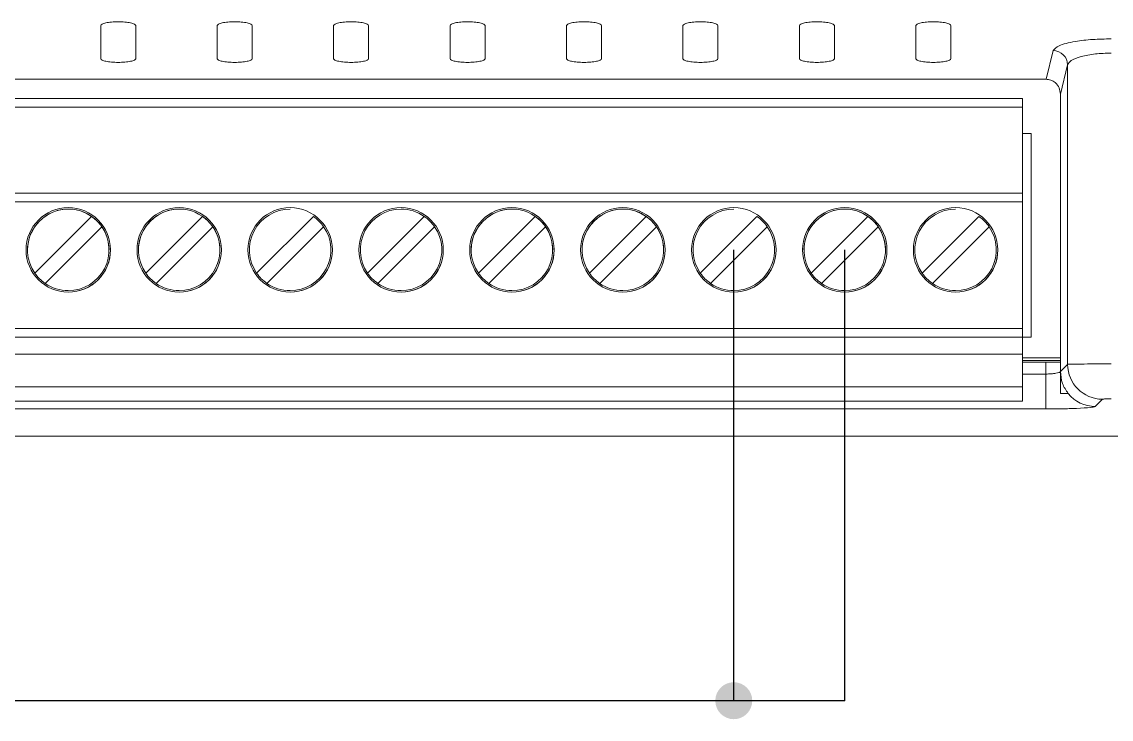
# Model space of a CAD drawing. Header units: millimetres. Extents: x 32696 to 36207, y 16706 to 17911.
# Drawn here: x 34971.2 to 35059.7, y 17377.9 to 17434.5 of the extents above; entities that cross this region are included whole.
import ezdxf

# ---------------------------------------------------------------- set-up
doc = ezdxf.new("R2010")
doc.units = ezdxf.units.MM
doc.header["$LTSCALE"] = 0.1
doc.layers.get('0').update_dxf_attribs({"lineweight": 20})
doc.layers.add('ALIMENTAÇÃO', color=1, linetype='Continuous', lineweight=25)

# ---------------------------------------------------------------- blocks, each defined once
blk = doc.blocks.new('CLP-XP352')
at = {"lineweight": 9}
for p, q in [((35117.999, 17345.478), (35117.999, 17346.621)), ((35119.199, 17346.621), (35119.199, 17345.478)), ((35121.999, 17345.478), (35121.999, 17346.621)), ((35123.199, 17346.621), (35123.199, 17345.478)), ((35125.999, 17345.478), (35125.999, 17346.621)), ((35127.199, 17346.621), (35127.199, 17345.478)), ((35129.999, 17345.478), (35129.999, 17346.621)), ((35131.199, 17346.621), (35131.199, 17345.478)), ((35133.999, 17345.478), (35133.999, 17346.621)), ((35135.199, 17346.621), (35135.199, 17345.478)), ((35137.999, 17345.478), (35137.999, 17346.621)), ((35139.199, 17346.621), (35139.199, 17345.478)), ((35141.999, 17345.478), (35141.999, 17346.621)), ((35143.199, 17346.621), (35143.199, 17345.478)), ((35145.999, 17345.478), (35145.999, 17346.621)), ((35147.199, 17346.621), (35147.199, 17345.478)), ((35150.469, 17344.771), (35150.712, 17345.757)), ((35151.211, 17345.268), (35150.964, 17344.265)), ((35151.211, 17334.984), (35151.211, 17345.268)), ((35094.729, 17344.771), (35150.469, 17344.771)), ((35150.964, 17344.265), (35150.964, 17335.056)), ((35095.534, 17344.114), (35149.664, 17344.114)), ((35095.534, 17344.114), (35149.664, 17344.114)), ((35149.664, 17343.814), (35149.664, 17344.114)), ((35149.664, 17343.814), (35095.534, 17343.814)), ((35149.664, 17340.864), (35149.664, 17343.814)), ((35149.964, 17342.914), (35149.664, 17342.914)), ((35149.964, 17342.914), (35149.664, 17342.914)), ((35149.964, 17342.914), (35149.964, 17335.914)), ((35149.964, 17342.914), (35149.964, 17342.914)), ((35095.534, 17340.864), (35149.664, 17340.864)), ((35149.664, 17340.564), (35095.534, 17340.564)), ((35149.664, 17340.564), (35149.664, 17340.864)), ((35149.664, 17336.214), (35149.664, 17340.564)), ((35116.884, 17340.314), (35116.884, 17340.314)), ((35120.694, 17340.314), (35120.694, 17340.314)), ((35124.504, 17340.314), (35124.504, 17340.314)), ((35128.314, 17340.314), (35128.314, 17340.314)), ((35132.124, 17340.314), (35132.124, 17340.314)), ((35135.934, 17340.314), (35135.934, 17340.314)), ((35139.744, 17340.314), (35139.744, 17340.314)), ((35143.554, 17340.314), (35143.554, 17340.314)), ((35147.364, 17340.314), (35147.364, 17340.314)), ((35115.733, 17338.117), (35117.681, 17340.065)), ((35117.681, 17340.065), (35117.681, 17340.065)), ((35119.543, 17338.117), (35121.491, 17340.065)), ((35121.491, 17340.065), (35121.491, 17340.065)), ((35123.353, 17338.117), (35125.301, 17340.065)), ((35125.301, 17340.065), (35125.301, 17340.065)), ((35127.163, 17338.117), (35129.111, 17340.065)), ((35129.111, 17340.065), (35129.111, 17340.065)), ((35130.973, 17338.117), (35132.921, 17340.065)), ((35132.921, 17340.065), (35132.921, 17340.065)), ((35134.783, 17338.117), (35136.731, 17340.065)), ((35136.731, 17340.065), (35136.731, 17340.065)), ((35138.593, 17338.117), (35140.541, 17340.065)), ((35140.541, 17340.065), (35140.541, 17340.065)), ((35142.403, 17338.117), (35144.351, 17340.065)), ((35144.351, 17340.065), (35144.351, 17340.065)), ((35146.213, 17338.117), (35148.161, 17340.065)), ((35148.161, 17340.065), (35148.161, 17340.065)), ((35116.087, 17337.763), (35118.035, 17339.711)), ((35118.035, 17339.711), (35116.087, 17337.763)), ((35118.035, 17339.711), (35118.035, 17339.711)), ((35121.845, 17339.711), (35119.897, 17337.763)), ((35119.897, 17337.763), (35121.845, 17339.711)), ((35121.845, 17339.711), (35121.845, 17339.711)), ((35125.655, 17339.711), (35123.707, 17337.763)), ((35123.707, 17337.763), (35125.655, 17339.711)), ((35125.655, 17339.711), (35125.655, 17339.711)), ((35129.465, 17339.711), (35127.517, 17337.763)), ((35127.517, 17337.763), (35129.465, 17339.711)), ((35129.465, 17339.711), (35129.465, 17339.711)), ((35133.275, 17339.711), (35131.327, 17337.763)), ((35131.327, 17337.763), (35133.275, 17339.711)), ((35133.275, 17339.711), (35133.275, 17339.711)), ((35137.085, 17339.711), (35135.137, 17337.763)), ((35135.137, 17337.763), (35137.085, 17339.711)), ((35137.085, 17339.711), (35137.085, 17339.711)), ((35140.895, 17339.711), (35138.947, 17337.763)), ((35138.947, 17337.763), (35140.895, 17339.711)), ((35140.895, 17339.711), (35140.895, 17339.711)), ((35144.705, 17339.711), (35142.757, 17337.763)), ((35142.757, 17337.763), (35144.705, 17339.711)), ((35144.705, 17339.711), (35144.705, 17339.711)), ((35146.567, 17337.763), (35148.515, 17339.711)), ((35148.515, 17339.711), (35146.567, 17337.763)), ((35148.515, 17339.711), (35148.515, 17339.711)), ((35115.484, 17338.914), (35115.484, 17338.914)), ((35118.284, 17338.914), (35118.284, 17338.914)), ((35119.294, 17338.914), (35119.294, 17338.914)), ((35122.094, 17338.914), (35122.094, 17338.914)), ((35123.104, 17338.914), (35123.104, 17338.914)), ((35125.904, 17338.914), (35125.904, 17338.914)), ((35126.914, 17338.914), (35126.914, 17338.914)), ((35129.714, 17338.914), (35129.714, 17338.914)), ((35130.724, 17338.914), (35130.724, 17338.914)), ((35133.524, 17338.914), (35133.524, 17338.914)), ((35134.534, 17338.914), (35134.534, 17338.914)), ((35137.334, 17338.914), (35137.334, 17338.914)), ((35138.344, 17338.914), (35138.344, 17338.914)), ((35141.144, 17338.914), (35141.144, 17338.914)), ((35142.154, 17338.914), (35142.154, 17338.914)), ((35144.954, 17338.914), (35144.954, 17338.914)), ((35145.964, 17338.914), (35145.964, 17338.914)), ((35148.764, 17338.914), (35148.764, 17338.914)), ((35116.087, 17337.763), (35116.087, 17337.763)), ((35119.897, 17337.763), (35119.897, 17337.763)), ((35123.707, 17337.763), (35123.707, 17337.763)), ((35127.517, 17337.763), (35127.517, 17337.763)), ((35131.327, 17337.763), (35131.327, 17337.763)), ((35135.137, 17337.763), (35135.137, 17337.763)), ((35138.947, 17337.763), (35138.947, 17337.763)), ((35142.757, 17337.763), (35142.757, 17337.763)), ((35146.567, 17337.763), (35146.567, 17337.763)), ((35116.884, 17337.464), (35116.884, 17337.464)), ((35120.694, 17337.464), (35120.694, 17337.464)), ((35124.504, 17337.464), (35124.504, 17337.464)), ((35128.314, 17337.464), (35128.314, 17337.464)), ((35132.124, 17337.464), (35132.124, 17337.464)), ((35135.934, 17337.464), (35135.934, 17337.464)), ((35139.744, 17337.464), (35139.744, 17337.464)), ((35143.554, 17337.464), (35143.554, 17337.464)), ((35147.364, 17337.464), (35147.364, 17337.464)), ((35095.534, 17336.214), (35149.664, 17336.214)), ((35149.664, 17335.914), (35149.664, 17336.214)), ((35095.534, 17335.914), (35149.664, 17335.914)), ((35149.664, 17335.334), (35149.664, 17335.914)), ((35149.964, 17335.914), (35149.664, 17335.914)), ((35095.534, 17335.334), (35149.664, 17335.334)), ((35149.664, 17334.214), (35149.664, 17335.334)), ((35150.964, 17335.204), (35149.664, 17335.204)), ((35149.664, 17335.114), (35150.964, 17335.114)), ((35149.664, 17335.056), (35150.463, 17335.056)), ((35150.463, 17334.651), (35150.463, 17335.056)), ((35150.463, 17335.056), (35150.962, 17335.056)), ((35150.962, 17335.056), (35150.962, 17334.736)), ((35150.962, 17335.056), (35150.964, 17335.056)), ((35150.964, 17334.737), (35151.211, 17334.984)), ((35149.664, 17334.651), (35150.463, 17334.651)), ((35150.463, 17333.453), (35150.463, 17334.651)), ((35150.962, 17334.736), (35150.964, 17334.737)), ((35150.964, 17333.981), (35150.964, 17334.737)), ((35095.534, 17334.214), (35149.664, 17334.214)), ((35149.664, 17333.714), (35149.664, 17334.214)), ((35151.232, 17333.981), (35150.964, 17333.981)), ((35152.161, 17333.537), (35152.41, 17333.786)), ((35150.463, 17333.453), (35094.735, 17333.453)), ((35149.664, 17333.714), (35095.534, 17333.714)), ((35118.394, 17333.714), (35115.374, 17333.714)), ((35122.204, 17333.714), (35119.184, 17333.714)), ((35126.014, 17333.714), (35122.994, 17333.714)), ((35129.824, 17333.714), (35126.804, 17333.714)), ((35133.634, 17333.714), (35130.614, 17333.714)), ((35137.444, 17333.714), (35134.424, 17333.714)), ((35141.254, 17333.714), (35138.234, 17333.714)), ((35145.064, 17333.714), (35142.044, 17333.714)), ((35148.874, 17333.714), (35145.854, 17333.714)), ((35070.523, 17332.514), (35174.664, 17332.514))]:
    blk.add_line(p, q, dxfattribs=at)
for centre, radius, start, end in [((35150.711, 17345.256), 0.501, 1.3267, 89.8606), ((35116.884, 17338.914), 1.45, 90, 270), ((35116.884, 17338.914), 1.4, 90, 214.7134), ((35116.884, 17338.914), 1.4, 90, 180.0004), ((35116.884, 17338.914), 1.45, 270, 90), ((35116.884, 17338.914), 1.4, 55.2866, 90), ((35116.884, 17338.914), 1.4, 0.0004, 90), ((35120.694, 17338.914), 1.45, 90, 270), ((35120.694, 17338.914), 1.4, 90, 180.0004), ((35120.694, 17338.914), 1.4, 90, 214.7134), ((35120.694, 17338.914), 1.45, 270, 90), ((35120.694, 17338.914), 1.4, 0.0004, 90), ((35124.504, 17338.914), 1.45, 90, 270), ((35124.504, 17338.914), 1.4, 90, 214.7134), ((35124.504, 17338.914), 1.45, 270, 90), ((35128.314, 17338.914), 1.45, 90, 270), ((35128.314, 17338.914), 1.4, 90, 214.7134), ((35128.314, 17338.914), 1.45, 270, 90), ((35128.314, 17338.914), 1.4, 55.2866, 90), ((35132.124, 17338.914), 1.45, 90, 270), ((35132.124, 17338.914), 1.4, 90, 180.0004), ((35132.124, 17338.914), 1.4, 90, 214.7134), ((35132.124, 17338.914), 1.45, 270, 90), ((35132.124, 17338.914), 1.4, 0.0004, 90), ((35135.934, 17338.914), 1.45, 90, 270), ((35135.934, 17338.914), 1.4, 90, 180.0004), ((35135.934, 17338.914), 1.4, 90, 214.7134), ((35135.934, 17338.914), 1.45, 270, 90), ((35135.934, 17338.914), 1.4, 55.2866, 90), ((35135.934, 17338.914), 1.4, 0.0004, 90), ((35139.744, 17338.914), 1.45, 90, 270), ((35139.744, 17338.914), 1.4, 90, 214.7134), ((35139.744, 17338.914), 1.45, 270, 90), ((35143.554, 17338.914), 1.45, 90, 270), ((35143.554, 17338.914), 1.4, 90, 180.0004), ((35143.554, 17338.914), 1.4, 90, 214.7134), ((35143.554, 17338.914), 1.45, 270, 90), ((35143.554, 17338.914), 1.4, 55.2866, 90), ((35143.554, 17338.914), 1.4, 0.0004, 90), ((35147.364, 17338.914), 1.45, 90, 270), ((35147.364, 17338.914), 1.4, 90, 214.7134), ((35147.364, 17338.914), 1.45, 270, 90), ((35116.884, 17338.914), 1.4, 34.7134, 55.2866), ((35120.694, 17338.914), 1.4, 34.7134, 55.2866), ((35124.504, 17338.914), 1.4, 34.7134, 55.2866), ((35128.314, 17338.914), 1.4, 34.7134, 55.2866), ((35132.124, 17338.914), 1.4, 34.7134, 55.2866), ((35135.934, 17338.914), 1.4, 34.7134, 55.2866), ((35139.744, 17338.914), 1.4, 34.7134, 55.2866), ((35143.554, 17338.914), 1.4, 34.7134, 55.2866), ((35147.364, 17338.914), 1.4, 34.7134, 55.2866), ((35116.884, 17338.914), 1.4, 270, 34.7134), ((35120.694, 17338.914), 1.4, 270, 34.7134), ((35124.504, 17338.914), 1.4, 270, 34.7134), ((35128.314, 17338.914), 1.4, 270, 34.7134), ((35132.124, 17338.914), 1.4, 270, 34.7134), ((35135.934, 17338.914), 1.4, 270, 34.7134), ((35139.744, 17338.914), 1.4, 270, 34.7134), ((35143.554, 17338.914), 1.4, 270, 34.7134), ((35147.364, 17338.914), 1.4, 270, 34.7134), ((35116.884, 17338.914), 1.45, 180.0004, 270), ((35116.884, 17338.914), 1.45, 270, 0.0004), ((35120.694, 17338.914), 1.45, 180.0004, 270), ((35120.694, 17338.914), 1.45, 270, 0.0004), ((35124.504, 17338.914), 1.45, 180.0004, 270), ((35124.504, 17338.914), 1.45, 270, 0.0004), ((35128.314, 17338.914), 1.45, 180.0004, 270), ((35128.314, 17338.914), 1.45, 270, 0.0004), ((35132.124, 17338.914), 1.45, 180.0004, 270), ((35132.124, 17338.914), 1.45, 270, 0.0004), ((35135.934, 17338.914), 1.45, 180.0004, 270), ((35135.934, 17338.914), 1.45, 270, 0.0004), ((35139.744, 17338.914), 1.45, 180.0004, 270), ((35139.744, 17338.914), 1.45, 270, 0.0004), ((35143.554, 17338.914), 1.45, 180.0004, 270), ((35143.554, 17338.914), 1.45, 270, 0.0004), ((35147.364, 17338.914), 1.45, 180.0004, 270), ((35147.364, 17338.914), 1.45, 270, 0.0004), ((35116.884, 17338.914), 1.4, 214.7134, 235.2866), ((35120.694, 17338.914), 1.4, 214.7134, 235.2866), ((35124.504, 17338.914), 1.4, 214.7134, 235.2866), ((35128.314, 17338.914), 1.4, 214.7134, 235.2866), ((35132.124, 17338.914), 1.4, 214.7134, 235.2866), ((35135.934, 17338.914), 1.4, 214.7134, 235.2866), ((35139.744, 17338.914), 1.4, 214.7134, 235.2866), ((35143.554, 17338.914), 1.4, 214.7134, 235.2866), ((35147.364, 17338.914), 1.4, 214.7134, 235.2866), ((35116.884, 17338.914), 1.4, 235.2866, 270), ((35120.694, 17338.914), 1.4, 235.2866, 270), ((35124.504, 17338.914), 1.4, 235.2866, 270), ((35128.314, 17338.914), 1.4, 235.2866, 270), ((35132.124, 17338.914), 1.4, 235.2866, 270), ((35135.934, 17338.914), 1.4, 235.2866, 270), ((35139.744, 17338.914), 1.4, 235.2866, 270), ((35143.554, 17338.914), 1.4, 235.2866, 270), ((35147.364, 17338.914), 1.4, 235.2866, 270), ((35152.413, 17334.988), 1.202, 180.1836, 269.8164), ((35152.161, 17334.739), 1.199, 180.157, 182.7456), ((35152.165, 17334.739), 1.202, 219.1087, 269.8207)]:
    blk.add_arc(centre, radius, start, end, dxfattribs=at)
for points, knots in [([(35117.999, 17346.621), (35118.008, 17346.637), (35118.027, 17346.67), (35118.165, 17346.712), (35118.363, 17346.739), (35118.598, 17346.749), (35118.834, 17346.739), (35119.033, 17346.712), (35119.171, 17346.67), (35119.19, 17346.637), (35119.199, 17346.621)], [0, 0, 0, 0, 0.125383, 0.250022, 0.374875, 0.499714, 0.624357, 0.749712, 0.87484, 1, 1, 1, 1]), ([(35121.999, 17346.621), (35122.008, 17346.637), (35122.027, 17346.67), (35122.165, 17346.712), (35122.363, 17346.739), (35122.598, 17346.749), (35122.834, 17346.739), (35123.033, 17346.712), (35123.171, 17346.67), (35123.19, 17346.637), (35123.199, 17346.621)], [0, 0, 0, 0, 0.125383, 0.250022, 0.374875, 0.499714, 0.624357, 0.749712, 0.87484, 1, 1, 1, 1]), ([(35125.999, 17346.621), (35126.008, 17346.637), (35126.027, 17346.67), (35126.165, 17346.712), (35126.363, 17346.739), (35126.598, 17346.749), (35126.834, 17346.739), (35127.033, 17346.712), (35127.171, 17346.67), (35127.19, 17346.637), (35127.199, 17346.621)], [0, 0, 0, 0, 0.125383, 0.250022, 0.374875, 0.499714, 0.624357, 0.749712, 0.87484, 1, 1, 1, 1]), ([(35129.999, 17346.621), (35130.008, 17346.637), (35130.027, 17346.67), (35130.165, 17346.712), (35130.363, 17346.739), (35130.598, 17346.749), (35130.834, 17346.739), (35131.033, 17346.712), (35131.171, 17346.67), (35131.19, 17346.637), (35131.199, 17346.621)], [0, 0, 0, 0, 0.125383, 0.250022, 0.374875, 0.499714, 0.624357, 0.749712, 0.87484, 1, 1, 1, 1]), ([(35133.999, 17346.621), (35134.008, 17346.637), (35134.027, 17346.67), (35134.165, 17346.712), (35134.363, 17346.739), (35134.598, 17346.749), (35134.834, 17346.739), (35135.033, 17346.712), (35135.171, 17346.67), (35135.19, 17346.637), (35135.199, 17346.621)], [0, 0, 0, 0, 0.125383, 0.250022, 0.374875, 0.499714, 0.624357, 0.749712, 0.87484, 1, 1, 1, 1]), ([(35137.999, 17346.621), (35138.008, 17346.637), (35138.027, 17346.67), (35138.165, 17346.712), (35138.363, 17346.739), (35138.598, 17346.749), (35138.834, 17346.739), (35139.033, 17346.712), (35139.171, 17346.67), (35139.19, 17346.637), (35139.199, 17346.621)], [0, 0, 0, 0, 0.1253829, 0.2500224, 0.3748747, 0.4997144, 0.6243573, 0.7497117, 0.8748399, 1, 1, 1, 1]), ([(35141.999, 17346.621), (35142.008, 17346.637), (35142.027, 17346.67), (35142.165, 17346.712), (35142.363, 17346.739), (35142.598, 17346.749), (35142.834, 17346.739), (35143.033, 17346.712), (35143.171, 17346.67), (35143.19, 17346.637), (35143.199, 17346.621)], [0, 0, 0, 0, 0.1253829, 0.2500224, 0.3748747, 0.4997144, 0.6243573, 0.7497117, 0.8748399, 1, 1, 1, 1]), ([(35145.999, 17346.621), (35146.008, 17346.637), (35146.027, 17346.67), (35146.165, 17346.712), (35146.363, 17346.739), (35146.598, 17346.749), (35146.834, 17346.739), (35147.033, 17346.712), (35147.171, 17346.67), (35147.19, 17346.637), (35147.199, 17346.621)], [0, 0, 0, 0, 0.125383, 0.250022, 0.374875, 0.499714, 0.624357, 0.749712, 0.87484, 1, 1, 1, 1]), ([(35150.712, 17345.757), (35150.759, 17345.815), (35150.857, 17345.935), (35151.395, 17346.069), (35152.05, 17346.147), (35152.495, 17346.156), (35152.709, 17346.16)], [0, 0, 0, 0, 0.2745042, 0.5652106, 0.7901521, 1, 1, 1, 1]), ([(35119.199, 17345.478), (35119.19, 17345.461), (35119.172, 17345.429), (35119.033, 17345.387), (35118.835, 17345.359), (35118.599, 17345.35), (35118.363, 17345.359), (35118.165, 17345.387), (35118.026, 17345.429), (35118.008, 17345.461), (35117.999, 17345.478)], [0, 0, 0, 0, 0.125, 0.25, 0.375, 0.5, 0.625, 0.75, 0.875, 1, 1, 1, 1]), ([(35123.199, 17345.478), (35123.19, 17345.461), (35123.172, 17345.429), (35123.033, 17345.387), (35122.835, 17345.359), (35122.599, 17345.35), (35122.363, 17345.359), (35122.165, 17345.387), (35122.026, 17345.429), (35122.008, 17345.461), (35121.999, 17345.478)], [0, 0, 0, 0, 0.125, 0.25, 0.375, 0.5, 0.625, 0.75, 0.875, 1, 1, 1, 1]), ([(35127.199, 17345.478), (35127.19, 17345.461), (35127.172, 17345.429), (35127.033, 17345.387), (35126.835, 17345.359), (35126.599, 17345.35), (35126.363, 17345.359), (35126.165, 17345.387), (35126.026, 17345.429), (35126.008, 17345.461), (35125.999, 17345.478)], [0, 0, 0, 0, 0.125, 0.25, 0.375, 0.5, 0.625, 0.75, 0.875, 1, 1, 1, 1]), ([(35131.199, 17345.478), (35131.19, 17345.461), (35131.172, 17345.429), (35131.033, 17345.387), (35130.835, 17345.359), (35130.599, 17345.35), (35130.363, 17345.359), (35130.165, 17345.387), (35130.026, 17345.429), (35130.008, 17345.461), (35129.999, 17345.478)], [0, 0, 0, 0, 0.125, 0.25, 0.375, 0.5, 0.625, 0.75, 0.875, 1, 1, 1, 1]), ([(35135.199, 17345.478), (35135.19, 17345.461), (35135.172, 17345.429), (35135.033, 17345.387), (35134.835, 17345.359), (35134.599, 17345.35), (35134.363, 17345.359), (35134.165, 17345.387), (35134.026, 17345.429), (35134.008, 17345.461), (35133.999, 17345.478)], [0, 0, 0, 0, 0.125, 0.25, 0.375, 0.5, 0.625, 0.75, 0.875, 1, 1, 1, 1]), ([(35139.199, 17345.478), (35139.19, 17345.461), (35139.172, 17345.429), (35139.033, 17345.387), (35138.835, 17345.359), (35138.599, 17345.35), (35138.363, 17345.359), (35138.165, 17345.387), (35138.026, 17345.429), (35138.008, 17345.461), (35137.999, 17345.478)], [0, 0, 0, 0, 0.125, 0.25, 0.375, 0.5, 0.625, 0.75, 0.875, 1, 1, 1, 1]), ([(35143.199, 17345.478), (35143.19, 17345.461), (35143.172, 17345.429), (35143.033, 17345.387), (35142.835, 17345.359), (35142.599, 17345.35), (35142.363, 17345.359), (35142.165, 17345.387), (35142.026, 17345.429), (35142.008, 17345.461), (35141.999, 17345.478)], [0, 0, 0, 0, 0.125, 0.25, 0.375, 0.5, 0.625, 0.75, 0.875, 1, 1, 1, 1]), ([(35147.199, 17345.478), (35147.19, 17345.461), (35147.172, 17345.429), (35147.033, 17345.387), (35146.835, 17345.359), (35146.599, 17345.35), (35146.363, 17345.359), (35146.165, 17345.387), (35146.026, 17345.429), (35146.008, 17345.461), (35145.999, 17345.478)], [0, 0, 0, 0, 0.125, 0.25, 0.375, 0.5, 0.625, 0.75, 0.875, 1, 1, 1, 1]), ([(35152.709, 17345.671), (35152.524, 17345.665), (35152.141, 17345.653), (35151.647, 17345.56), (35151.3, 17345.425), (35151.24, 17345.319), (35151.211, 17345.268)], [0, 0, 0, 0, 0.23947, 0.493825, 0.754927, 1, 1, 1, 1]), ([(35150.964, 17344.265), (35150.955, 17344.337), (35150.937, 17344.485), (35150.804, 17344.655), (35150.637, 17344.754), (35150.523, 17344.765), (35150.469, 17344.771)], [0, 0, 0, 0, 0.273299, 0.565582, 0.7913, 1, 1, 1, 1]), ([(35151.211, 17334.984), (35151.225, 17334.986), (35151.252, 17334.988), (35151.383, 17334.991), (35151.561, 17334.994), (35151.836, 17334.996), (35152.223, 17334.999), (35152.555, 17334.999), (35152.709, 17334.999)], [0, 0, 0, 0, 0.152475, 0.297165, 0.434063, 0.563165, 0.797037, 1, 1, 1, 1]), ([(35150.962, 17334.736), (35150.958, 17334.729), (35150.949, 17334.716), (35150.901, 17334.696), (35150.808, 17334.673), (35150.652, 17334.655), (35150.525, 17334.653), (35150.463, 17334.651)], [0, 0, 0, 0, 0.152474, 0.28729, 0.503224, 0.758365, 1, 1, 1, 1]), ([(35150.964, 17334.737), (35150.977, 17334.596), (35151.001, 17334.321), (35151.156, 17334.093), (35151.232, 17333.981)], [0, 0, 0, 0, 0.51159, 1, 1, 1, 1]), ([(35150.964, 17334.682), (35150.964, 17334.692), (35150.964, 17334.708), (35150.964, 17334.729), (35150.964, 17334.737)], [0, 0, 0, 0, 0.598684, 1, 1, 1, 1]), ([(35152.709, 17333.801), (35152.666, 17333.801), (35152.581, 17333.8), (35152.483, 17333.796), (35152.424, 17333.791), (35152.414, 17333.788), (35152.41, 17333.786)], [0, 0, 0, 0, 0.279814, 0.560659, 0.787658, 1, 1, 1, 1]), ([(35152.161, 17333.537), (35152.12, 17333.525), (35152.037, 17333.5), (35151.578, 17333.472), (35151.022, 17333.456), (35150.645, 17333.454), (35150.463, 17333.453)], [0, 0, 0, 0, 0.271964, 0.561965, 0.788132, 1, 1, 1, 1])]:
    blk.add_open_spline(points, degree=3, knots=knots, dxfattribs=at)

msp = doc.modelspace()

# ---------------------------------------------------------------- hatches: boundary and pattern name
at = {"layer": 'ALIMENTAÇÃO'}
h = msp.add_hatch(color=256, dxfattribs=at)
h.dxf.hatch_style = 1
h.paths.add_polyline_path([(35027.522, 17379.43, 1), (35030.522, 17379.43, 1)])

# ---------------------------------------------------------------- linework, layer by layer
for p, q in [((35029.022, 17379.43), (35029.022, 17416.001)), ((35038.024, 17379.43), (35038.024, 17416.001)), ((35038.024, 17379.43), (34718.849, 17379.43))]:
    msp.add_line(p, q, dxfattribs=at)

# ---------------------------------------------------------------- block references
at = {"xscale": 2.3625, "yscale": 2.3625, "zscale": 2.3625}
msp.add_blockref('CLP-XP352', (-47988.622, -23547.183), dxfattribs=at)

doc.saveas('drawing.dxf')
